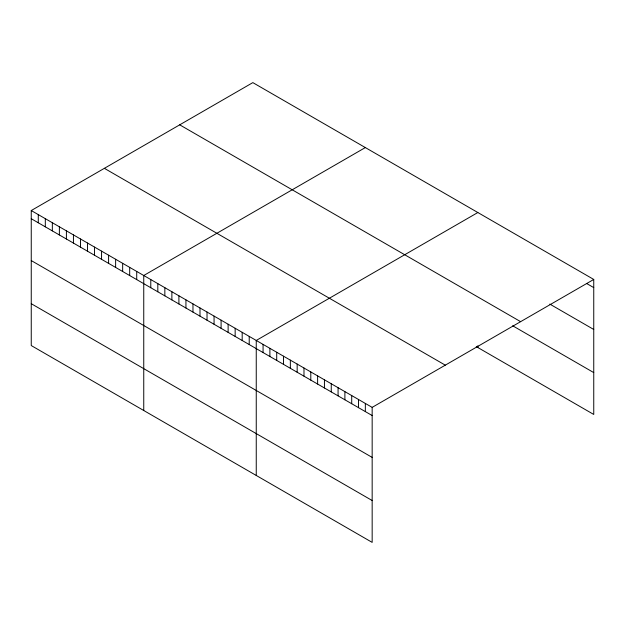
<?xml version="1.0" encoding="UTF-8"?>
<svg xmlns="http://www.w3.org/2000/svg" width="625" height="625" viewBox="0 0 625 625"><rect width="100%" height="100%" fill="white"/><g stroke="black" fill="none" stroke-linecap="round" stroke-linejoin="round"><path stroke-width="0.94" d="M31.25 210.547L372.164 407.375L372.164 542.383L31.25 345.555L31.25 210.547L252.836 82.617L593.75 279.445L593.75 414.453L476.273 346.625M365.336 147.57L143.75 275.5L143.75 410.508M477.836 212.523L256.25 340.453L256.25 475.461M372.164 407.375L593.75 279.445M586.93 283.672L593.75 287.609M549.812 304.094L593.75 329.469M179.711 124.836L520.625 321.664M512.688 325.789L593.75 372.594M104.375 168.336L445.289 365.156M31.25 218.719L372.164 415.539M31.25 260.57L372.164 457.398M31.25 303.695L372.164 500.523M477.836 345.781L477.836 347.531M365.344 403.438L365.344 411.602M358.523 399.5L358.523 407.664M351.711 395.562L351.711 403.727M344.891 391.633L344.891 399.797M338.07 387.695L338.07 395.859M331.258 383.758L331.258 391.922M324.438 379.82L324.438 387.984M317.617 375.883L317.617 384.047M310.797 371.945L310.797 380.109M303.984 368.008L303.984 376.172M297.164 364.07L297.164 372.242M290.344 360.141L290.344 368.305M283.523 356.203L283.523 364.367M276.711 352.266L276.711 360.43M269.891 348.328L269.891 356.492M263.07 344.391L263.07 352.555M249.219 336.398L249.219 344.562M242.188 332.336L242.188 340.5M235.156 328.273L235.156 336.438M228.125 324.219L228.125 332.383M221.094 320.156L221.094 328.32M214.062 316.102L214.062 324.266M207.031 312.039L207.031 320.203M200 307.977L200 316.141M192.969 303.922L192.969 312.086M185.938 299.859L185.938 308.023M178.906 295.797L178.906 303.969M171.875 291.742L171.875 299.906M164.844 287.68L164.844 295.844M157.812 283.625L157.812 291.789M150.781 279.562L150.781 287.727M136.719 271.445L136.719 279.609M129.688 267.383L129.688 275.547M122.656 263.328L122.656 271.492M115.625 259.266L115.625 267.43M108.594 255.203L108.594 263.367M101.562 251.148L101.562 259.312M94.531 247.086L94.531 255.25M87.5 243.023L87.5 251.188M80.469 238.969L80.469 247.133M73.438 234.906L73.438 243.07M66.406 230.852L66.406 239.016M59.375 226.789L59.375 234.953M52.344 222.727L52.344 230.891M45.312 218.672L45.312 226.836M38.281 214.609L38.281 222.773"/></g></svg>
